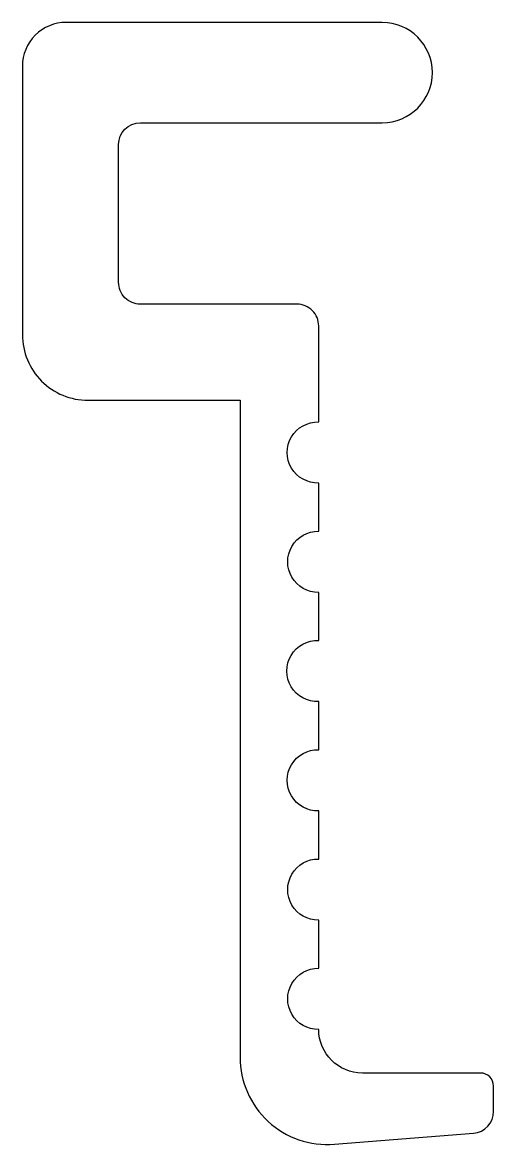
# Model space of a CAD drawing. Extents: x 180.5 to 191.3, y 222 to 247.6.
import ezdxf

# ---------------------------------------------------------------- set-up
doc = ezdxf.new("R2010")
doc.units = 0
doc.layers.get('0').update_dxf_attribs({"linetype": 'CONTINUOUS'})

msp = doc.modelspace()

# ---------------------------------------------------------------- linework, layer by layer
msp.add_lwpolyline([(187.287, 230.985), (187.287, 232.086, -1.043995), (187.287, 233.485), (187.287, 234.585, -1.014447), (187.287, 235.984), (187.287, 237.085, -1.029109), (187.287, 238.484), (187.287, 240.679, 0.414214), (186.787, 241.179), (183.208, 241.179, -0.414214), (182.708, 241.679), (182.708, 244.828, -0.414187), (183.208, 245.328), (188.74, 245.329, 0.999955), (188.74, 247.623), (181.508, 247.623, 0.414214), (180.508, 246.623), (180.508, 240.479, 0.414214), (182.008, 238.979), (185.487, 238.979), (185.487, 223.953, 0.437598), (187.645, 221.959), (190.827, 222.211, 0.391209), (191.287, 222.71), (191.287, 223.288, 0.414214), (190.987, 223.588), (188.287, 223.588, -0.413495), (187.287, 224.585, -1.014449), (187.287, 225.985), (187.287, 227.085, -1.014447), (187.287, 228.485), (187.287, 229.585, -1.029109)], format="xyb", close=True)

doc.saveas('drawing.dxf')
